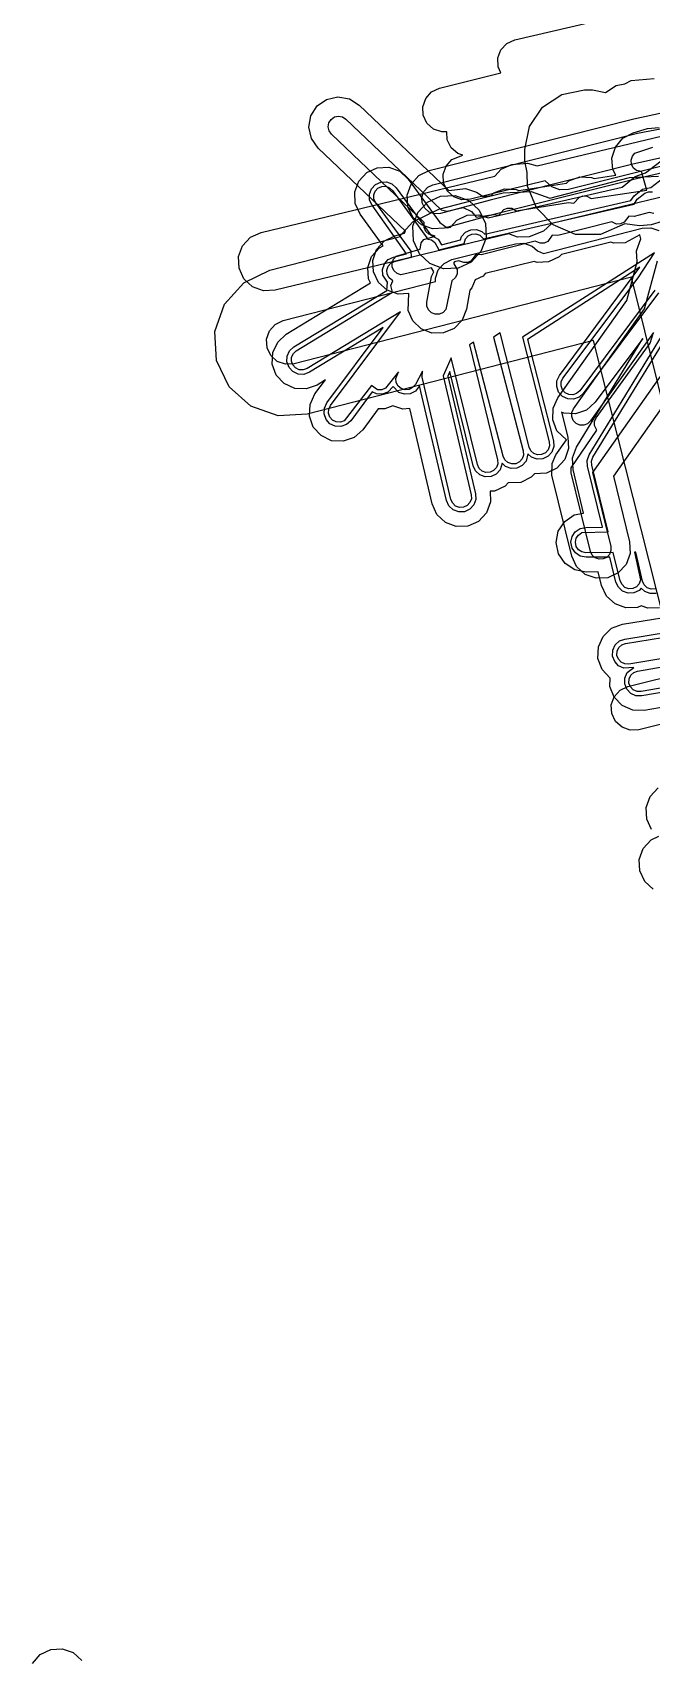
# Model space of a CAD drawing. Header units: metres. Extents: x 17722 to 17999, y 13535 to 15917.
# Drawn here: x 17809 to 17850.6, y 13929.2 to 14038.3 of the extents above; entities that cross this region are included whole.
import ezdxf

# ---------------------------------------------------------------- set-up
doc = ezdxf.new("R2010")
doc.units = ezdxf.units.M
doc.layers.add('AI_GREENING_EXCLUSIONS', color=1, linetype='Continuous')

msp = doc.modelspace()

# ---------------------------------------------------------------- linework, layer by layer
at = {"layer": 'AI_GREENING_EXCLUSIONS'}
for points in [[(17852.68, 14029.67), (17844.99, 14027.74), (17844.41, 14027.72), (17843.86, 14027.91), (17843.42, 14028.32), (17838.4, 14027.08), (17837.82, 14027.05), (17837.27, 14027.25), (17836.83, 14027.65), (17836.59, 14028.18), (17836.56, 14028.76), (17836.76, 14029.31), (17837.15, 14029.74), (17837.89, 14030.04), (17837.54, 14030.16), (17837.1, 14030.54), (17836.84, 14031.07), (17836.8, 14031.61), (17836.46, 14031.6), (17835.91, 14031.8), (17835.47, 14032.19), (17835.22, 14032.72), (17835.19, 14033.3), (17835.39, 14033.85), (17835.78, 14034.29), (17836.31, 14034.54), (17840.44, 14035.57), (17840.25, 14035.99), (17840.23, 14036.58), (17840.44, 14037.13), (17840.84, 14037.55), (17841.37, 14037.79), (17847.65, 14039.24)], [(17851.28, 14025.59), (17850.54, 14025.36), (17849.75, 14025.29), (17848.77, 14025.42), (17847.13, 14024.71), (17845.46, 14024.72), (17843.96, 14025.37), (17842.83, 14026.51), (17842.23, 14027.96), (17842.21, 14028.88), (17842.06, 14029.63), (17842.06, 14030.43), (17842.37, 14031.96), (17843.24, 14033.26), (17844.53, 14034.13), (17846.06, 14034.43), (17846.59, 14034.43), (17847.48, 14034.25), (17848.18, 14034.72), (17848.78, 14034.84), (17849.19, 14035.05), (17850.74, 14035.2)], [(17853.93, 14016.86), (17848, 14008.46), (17849.09, 14004.05), (17849.12, 14003.27), (17848.85, 14002.54), (17848.33, 14001.96), (17847.62, 14001.63), (17846.84, 14001.6), (17846.11, 14001.86), (17845.53, 14002.39), (17845.2, 14003.1), (17843.87, 14008.53), (17843.89, 14009.31), (17844.13, 14009.9), (17844.84, 14010.91), (17844.2, 14011.52), (17843.92, 14012.25), (17843.95, 14013.03), (17844.27, 14013.74), (17848.9, 14020.27), (17849.6, 14022.87), (17849.56, 14023.62), (17849.85, 14024.42), (17849.77, 14024.68), (17848.79, 14024.16), (17848.02, 14024.12), (17847.82, 14024.19), (17844.51, 14023.37), (17844.36, 14023.2), (17843.65, 14022.87), (17842.88, 14022.83), (17842.68, 14022.9), (17839.39, 14022.08), (17839.24, 14021.91), (17838.71, 14021.66), (17838.49, 14021.12), (17838.35, 14020.97), (17838.13, 14019.69), (17837.84, 14018.96), (17837.3, 14018.4), (17836.59, 14018.09), (17835.8, 14018.07), (17835.08, 14018.36), (17834.52, 14018.9), (17834.2, 14019.61), (17834.25, 14020.75), (17833.54, 14020.71), (17832.8, 14020.97), (17832.22, 14021.49), (17831.88, 14022.19), (17831.84, 14022.97), (17832.09, 14023.71), (17832.61, 14024.29), (17833.32, 14024.63), (17833.96, 14024.8), (17834.02, 14024.93), (17828.16, 14030.52), (17827.71, 14031.16), (17827.54, 14031.92), (17827.67, 14032.69), (17828.09, 14033.35), (17828.73, 14033.79), (17829.49, 14033.97), (17830.26, 14033.83), (17830.92, 14033.41), (17836.94, 14027.67), (17838.07, 14027.81), (17838.81, 14027.56), (17839.25, 14027.27), (17839.79, 14027.34), (17839.96, 14027.5), (17840.69, 14027.77), (17841.47, 14027.74), (17841.65, 14027.66), (17844.84, 14028.16), (17845.01, 14028.31), (17845.74, 14028.58), (17846.52, 14028.55), (17846.7, 14028.47), (17848.16, 14028.7), (17847.97, 14029.07), (17847.9, 14029.85), (17848.14, 14030.59), (17848.64, 14031.19), (17849.33, 14031.55), (17850.29, 14031.83), (17851.07, 14031.9)], [(17850.71, 14026.12), (17850.4, 14026.18), (17849.4, 14025.93), (17849.03, 14025.95), (17848.72, 14025.54), (17848.48, 14025.42), (17848.2, 14025.41), (17847.89, 14025.55), (17844.26, 14024.64), (17843.89, 14024.66), (17843.59, 14024.25), (17843.34, 14024.13), (17843.07, 14024.12), (17842.75, 14024.26), (17839.12, 14023.34), (17838.76, 14023.36), (17838.45, 14022.95), (17838.21, 14022.83), (17837.94, 14022.82), (17837.62, 14022.95), (17837.32, 14022.88), (17837.25, 14022.79), (17837.49, 14022.35), (17837.5, 14022.07), (17837.4, 14021.82), (17837.14, 14021.59), (17837.14, 14021.59), (17836.75, 14019.66), (17836.56, 14019.47), (17836.31, 14019.36), (17836.03, 14019.35), (17835.78, 14019.45), (17835.58, 14019.64), (17835.47, 14019.89), (17835.47, 14020.17), (17835.78, 14021.89), (17835.94, 14022.21), (17835.78, 14022.48), (17833.72, 14022), (17833.46, 14022.09), (17833.26, 14022.27), (17833.14, 14022.52), (17833.13, 14022.79), (17833.22, 14023.05), (17833.4, 14023.25), (17835.01, 14023.73), (17835.09, 14024.16), (17835.27, 14024.37), (17836.02, 14024.59), (17835.6, 14024.74), (17835.4, 14024.92), (17835.28, 14025.17), (17835.29, 14025.52), (17829.05, 14031.46), (17828.9, 14031.68), (17828.84, 14031.95), (17828.88, 14032.22), (17829.03, 14032.45), (17829.25, 14032.61), (17829.52, 14032.67), (17829.79, 14032.62), (17830.02, 14032.47), (17836.43, 14026.36), (17836.83, 14026.28), (17837.9, 14026.53), (17838.46, 14026.26), (17838.77, 14025.87), (17839.93, 14026.06), (17840.3, 14026.01), (17840.64, 14026.39), (17840.89, 14026.48), (17841.17, 14026.47), (17841.46, 14026.31), (17844.98, 14026.87), (17845.35, 14026.82), (17845.69, 14027.2), (17845.94, 14027.3), (17846.22, 14027.29), (17846.51, 14027.12), (17850.25, 14027.68), (17849.88, 14028.94), (17849.55, 14029.02), (17849.34, 14029.19), (17849.22, 14029.43), (17849.19, 14029.71), (17849.28, 14029.97), (17849.45, 14030.18), (17850.65, 14030.58)], [(17853.13, 14029.28), (17849.56, 14028.46), (17839.96, 14026.05), (17836.62, 14025.14), (17835.84, 14025.1), (17835.1, 14025.36), (17834.52, 14025.88), (17834.18, 14026.58), (17834.14, 14027.36), (17834.4, 14028.1), (17834.92, 14028.68), (17835.62, 14029.02), (17849.38, 14032.49), (17853.92, 14033.46)], [(17854.05, 14030.5), (17849.31, 14029.43), (17839.71, 14027.02), (17836.37, 14026.11), (17835.98, 14026.09), (17835.61, 14026.22), (17835.32, 14026.48), (17835.15, 14026.83), (17835.13, 14027.22), (17835.26, 14027.59), (17835.52, 14027.88), (17835.87, 14028.05), (17849.62, 14031.52), (17851.28, 14031.84)], [(17852.07, 14027.42), (17843.86, 14025.44), (17843.3, 14024.93), (17842.34, 14024.56), (17841.56, 14024.53), (17840.97, 14024.75), (17825.26, 14020.96), (17824.48, 14020.93), (17823.75, 14021.2), (17823.17, 14021.73), (17822.84, 14022.44), (17822.81, 14023.22), (17823.08, 14023.95), (17823.61, 14024.52), (17824.32, 14024.85), (17840.04, 14028.64), (17840.46, 14029.09), (17840.46, 14029.09), (17841.17, 14029.42), (17842.22, 14029.5), (17842.88, 14029.32), (17851.22, 14031.33)], [(17851.1, 13999.62), (17850.32, 13999.59), (17849.86, 13999.76), (17849.62, 13999.65), (17848.84, 13999.62), (17848.11, 13999.88), (17847.53, 14000.41), (17847.2, 14001.12), (17846.98, 14002.03), (17846.16, 14002.02), (17845.4, 14002.17), (17844.75, 14002.6), (17844.31, 14003.24), (17844.15, 14004.01), (17844.3, 14004.77), (17844.73, 14005.43), (17845.37, 14005.86), (17846, 14005.99), (17845.29, 14008.91), (17845.25, 14009.69), (17845.52, 14010.41), (17849.98, 14017.71), (17846.78, 14013.43), (17846.2, 14012.91), (17845.46, 14012.65), (17844.68, 14012.69), (17844.52, 14012.77), (17844.95, 14011.09), (17844.99, 14010.32), (17844.73, 14009.58), (17844.21, 14009), (17843.51, 14008.66), (17842.69, 14008.63), (17842.47, 14008.39), (17841.77, 14008.04), (17840.93, 14008.02), (17840.72, 14007.8), (17840.02, 14007.46), (17839.71, 14007.45), (17839.74, 14006.74), (17839.47, 14006.01), (17838.93, 14005.43), (17838.22, 14005.11), (17837.44, 14005.08), (17836.71, 14005.36), (17836.14, 14005.89), (17835.82, 14006.6), (17834.31, 14013.01), (17833.86, 14012.97), (17833.18, 14013.19), (17832.63, 14012.99), (17832.2, 14013), (17831.15, 14011.59), (17830.57, 14011.07), (17829.83, 14010.81), (17829.05, 14010.85), (17828.35, 14011.19), (17827.83, 14011.77), (17827.57, 14012.5), (17827.61, 14013.28), (17827.94, 14013.99), (17828.65, 14014.93), (17828.09, 14014.59), (17827.36, 14014.33), (17826.58, 14014.36), (17825.87, 14014.69), (17825.34, 14015.26), (17825.07, 14016), (17825.11, 14016.78), (17825.44, 14017.48), (17826.01, 14018.01), (17831.67, 14021.45), (17831.54, 14021.72), (17831.49, 14022.5), (17831.75, 14023.23), (17832.27, 14023.82), (17832.53, 14023.94), (17830.98, 14026.08), (17830.65, 14026.79), (17830.62, 14027.57), (17830.89, 14028.3), (17831.42, 14028.87), (17832.13, 14029.2), (17832.91, 14029.23), (17833.64, 14028.96), (17834.21, 14028.43), (17836.34, 14025.51), (17836.84, 14025.15), (17837.05, 14025.2), (17837.47, 14025.67), (17838.17, 14026), (17838.95, 14026.04), (17839.58, 14025.82), (17848.6, 14027.89), (17849.46, 14028.61), (17850.17, 14028.86), (17851.51, 14029.88)], [(17867.54, 13934.93), (17846.66, 14017.58), (17827.42, 14012.63), (17825.47, 14012.52), (17823.63, 14013.17), (17822.17, 14014.47), (17821.33, 14016.23), (17821.22, 14018.18), (17821.87, 14020.02), (17823.17, 14021.47), (17824.92, 14022.32), (17833.61, 14024.55), (17834.52, 14025.56), (17836.27, 14026.41), (17836.27, 14026.41), (17838.6, 14027.01), (17840.6, 14027.5), (17842.48, 14027.59), (17843.72, 14027.15), (17849.09, 14028.53), (17851.04, 14028.62)], [(17851.03, 14020.79), (17845.98, 14014.03), (17845.69, 14013.77), (17845.32, 14013.64), (17844.93, 14013.66), (17844.58, 14013.83), (17844.32, 14014.12), (17844.19, 14014.49), (17844.21, 14014.88), (17844.37, 14015.23), (17849.77, 14022.51), (17842.23, 14017.66), (17843.98, 14010.85), (17844, 14010.46), (17843.87, 14010.09), (17843.61, 14009.8), (17843.26, 14009.63), (17842.87, 14009.61), (17842.5, 14009.74), (17842.25, 14009.96), (17842.13, 14009.47), (17841.87, 14009.18), (17841.52, 14009.01), (17841.13, 14008.99), (17840.76, 14009.12), (17840.52, 14009.33), (17840.39, 14008.89), (17840.13, 14008.6), (17839.78, 14008.44), (17839.39, 14008.42), (17839.02, 14008.55), (17838.73, 14008.82), (17838.57, 14009.17), (17837.01, 14015.5), (17836.88, 14015.19), (17838.74, 14007.29), (17838.75, 14006.9), (17838.62, 14006.53), (17838.35, 14006.25), (17838, 14006.08), (17837.61, 14006.07), (17837.24, 14006.21), (17836.95, 14006.47), (17836.79, 14006.83), (17834.98, 14014.53), (17834.7, 14014.18), (17834.35, 14014), (17833.97, 14013.97), (17833.59, 14014.08), (17833.21, 14014.49), (17832.84, 14014.11), (17832.47, 14013.97), (17832.08, 14013.99), (17831.79, 14014.13), (17830.35, 14012.19), (17830.06, 14011.93), (17829.69, 14011.8), (17829.3, 14011.82), (17828.95, 14011.99), (17828.69, 14012.28), (17828.56, 14012.65), (17828.58, 14013.04), (17828.74, 14013.39), (17832.53, 14018.46), (17827.57, 14015.45), (17827.2, 14015.31), (17826.81, 14015.33), (17826.46, 14015.5), (17826.2, 14015.78), (17826.06, 14016.15), (17826.08, 14016.54), (17826.24, 14016.89), (17826.53, 14017.16), (17832.77, 14020.95), (17832.81, 14021.5), (17832.51, 14021.97), (17832.48, 14022.36), (17832.61, 14022.73), (17832.87, 14023.02), (17833.22, 14023.19), (17834.1, 14023.42), (17831.79, 14026.67), (17831.62, 14027.02), (17831.61, 14027.41), (17831.74, 14027.78), (17832.01, 14028.07), (17832.36, 14028.23), (17832.75, 14028.24), (17833.12, 14028.11), (17833.4, 14027.84), (17835.72, 14024.66), (17836.22, 14024.39), (17836.44, 14024.02), (17837.72, 14024.34), (17837.8, 14024.58), (17838.06, 14024.87), (17838.41, 14025.03), (17838.8, 14025.05), (17839.17, 14024.92), (17839.37, 14024.74), (17849.18, 14027), (17849.39, 14027.31), (17849.96, 14027.75), (17850.52, 14027.87), (17851.98, 14028.99)], [(17850.79, 14020.97), (17845.74, 14014.21), (17845.53, 14014.03), (17845.28, 14013.94), (17845, 14013.95), (17844.76, 14014.07), (17844.57, 14014.27), (17844.48, 14014.53), (17844.5, 14014.8), (17844.61, 14015.05), (17849.66, 14021.79), (17850.77, 14023.48), (17841.89, 14017.8), (17843.69, 14010.77), (17843.7, 14010.5), (17843.61, 14010.24), (17843.43, 14010.04), (17843.18, 14009.92), (17842.91, 14009.91), (17842.65, 14010), (17842.45, 14010.18), (17842.33, 14010.42), (17840.4, 14018.11), (17839.95, 14017.81), (17841.94, 14010.16), (17841.96, 14009.88), (17841.87, 14009.63), (17841.69, 14009.42), (17841.44, 14009.3), (17841.17, 14009.29), (17840.91, 14009.38), (17840.71, 14009.56), (17840.59, 14009.8), (17838.59, 14017.48), (17838.32, 14017.3), (17840.22, 14009.57), (17840.23, 14009.3), (17840.14, 14009.04), (17839.95, 14008.84), (17839.71, 14008.73), (17839.43, 14008.72), (17839.18, 14008.81), (17838.97, 14008.99), (17838.86, 14009.24), (17837.09, 14016.43), (17836.56, 14015.22), (17838.45, 14007.22), (17838.46, 14006.95), (17838.36, 14006.69), (17838.17, 14006.49), (17837.93, 14006.38), (17837.65, 14006.37), (17837.4, 14006.46), (17837.2, 14006.65), (17837.08, 14006.9), (17835.15, 14015.13), (17835.18, 14015.53), (17834.69, 14014.63), (17834.51, 14014.42), (17834.27, 14014.29), (17834, 14014.27), (17833.74, 14014.35), (17833.53, 14014.52), (17833.4, 14014.77), (17833.38, 14015.04), (17833.55, 14015.47), (17832.68, 14014.37), (17832.43, 14014.27), (17832.15, 14014.28), (17831.75, 14014.57), (17829.9, 14012.19), (17829.65, 14012.1), (17829.37, 14012.11), (17829.13, 14012.23), (17828.94, 14012.43), (17828.85, 14012.69), (17828.87, 14012.96), (17828.98, 14013.21), (17833.69, 14019.52), (17827.41, 14015.7), (17827.16, 14015.61), (17826.88, 14015.62), (17826.64, 14015.74), (17826.45, 14015.94), (17826.36, 14016.2), (17826.37, 14016.47), (17826.49, 14016.72), (17826.69, 14016.9), (17833.16, 14020.83), (17833.05, 14021.29), (17833.18, 14021.6), (17832.92, 14021.8), (17832.8, 14022.05), (17832.78, 14022.32), (17832.87, 14022.58), (17833.05, 14022.78), (17833.3, 14022.9), (17834.43, 14023.19), (17834.41, 14023.58), (17832.03, 14026.84), (17831.91, 14027.09), (17831.9, 14027.37), (17832, 14027.62), (17832.18, 14027.82), (17832.43, 14027.94), (17832.7, 14027.95), (17832.96, 14027.85), (17833.16, 14027.67), (17835.54, 14024.4), (17835.78, 14024.34), (17836, 14024.18), (17836.28, 14023.67), (17837.97, 14024.1), (17838.06, 14024.42), (17838.24, 14024.62), (17838.49, 14024.74), (17838.76, 14024.76), (17839.02, 14024.66), (17839.26, 14024.41), (17849.4, 14026.74), (17849.6, 14027.09), (17850.12, 14027.49), (17850.37, 14027.58), (17850.62, 14027.57)], [(17852.82, 14007.32), (17849.21, 14021.85), (17826.54, 14016.02), (17825.96, 14015.99), (17825.41, 14016.18), (17824.97, 14016.57), (17824.72, 14017.1), (17824.68, 14017.68), (17824.88, 14018.24), (17825.27, 14018.67), (17825.8, 14018.93), (17836.05, 14021.56), (17836.04, 14021.78), (17836.23, 14022.33), (17836.62, 14022.77), (17836.62, 14022.77), (17837.15, 14023.02), (17839.47, 14023.62), (17841.43, 14024.09), (17841.99, 14024.12), (17842.54, 14023.93), (17842.89, 14023.61), (17843.3, 14023.43), (17849.93, 14025.13), (17850.51, 14025.16), (17851.06, 14024.97)], [(17853.11, 14017.96), (17846.6, 14008.72), (17847.82, 14003.74), (17847.84, 14003.47), (17847.74, 14003.21), (17847.56, 14003.01), (17847.31, 14002.9), (17847.04, 14002.88), (17846.78, 14002.98), (17846.58, 14003.16), (17846.46, 14003.41), (17845.16, 14008.7), (17845.16, 14009.02), (17846.88, 14011.56), (17846.73, 14011.87), (17846.74, 14012.14), (17846.85, 14012.39), (17850.47, 14017.41), (17850.69, 14018.12), (17846.47, 14012.18), (17846.27, 14011.99), (17846.01, 14011.89), (17845.74, 14011.9), (17845.49, 14012.01), (17845.3, 14012.21), (17845.21, 14012.47), (17845.21, 14012.74), (17845.33, 14012.99), (17850.1, 14019.71), (17850.97, 14022.95)], [(17850.87, 14000.59), (17850.48, 14000.58), (17850.11, 14000.72), (17849.87, 14000.94), (17849.73, 14000.79), (17849.38, 14000.62), (17848.99, 14000.6), (17848.62, 14000.74), (17848.34, 14001), (17848.17, 14001.35), (17847.76, 14003.03), (17846.16, 14003.02), (17845.77, 14003.1), (17845.45, 14003.31), (17845.23, 14003.63), (17845.15, 14004.02), (17845.22, 14004.4), (17845.44, 14004.72), (17845.76, 14004.94), (17846.14, 14005.02), (17847.27, 14005.03), (17846.26, 14009.14), (17846.24, 14009.53), (17846.37, 14009.89), (17851.8, 14018.78)], [(17850.8, 14000.89), (17850.53, 14000.88), (17850.27, 14000.97), (17850.07, 14001.16), (17849.96, 14001.41), (17849.5, 14003.35), (17849.43, 14003.35), (17849.83, 14001.49), (17849.74, 14001.23), (17849.56, 14001.03), (17849.31, 14000.91), (17849.04, 14000.9), (17848.78, 14000.99), (17848.58, 14001.18), (17848.46, 14001.43), (17847.99, 14003.34), (17846.15, 14003.32), (17845.89, 14003.37), (17845.66, 14003.52), (17845.51, 14003.75), (17845.45, 14004.02), (17845.5, 14004.29), (17845.65, 14004.51), (17845.88, 14004.67), (17847.65, 14004.73), (17846.55, 14009.21), (17846.54, 14009.48), (17846.63, 14009.74), (17852.15, 14018.77)], [(17857.8, 13994.05), (17850.08, 13992.71), (17849.3, 13992.73), (17848.59, 13993.05), (17848.05, 13993.61), (17847.77, 13994.34), (17847.79, 13994.9), (17847.24, 13995.48), (17846.96, 13996.21), (17846.99, 13996.99), (17847.31, 13997.7), (17847.88, 13998.24), (17848.61, 13998.51), (17853.35, 13999.28)], [(17858.03, 13995.1), (17849.91, 13993.7), (17849.52, 13993.71), (17849.17, 13993.86), (17848.9, 13994.15), (17848.76, 13994.51), (17848.77, 13994.9), (17848.92, 13995.26), (17849.38, 13995.6), (17848.71, 13995.56), (17848.35, 13995.72), (17848.09, 13996.01), (17847.95, 13996.37), (17847.96, 13996.76), (17848.12, 13997.12), (17848.41, 13997.39), (17848.77, 13997.52), (17856.13, 13998.73)], [(17856.7, 13997.1), (17849.05, 13995.84), (17848.78, 13995.85), (17848.53, 13995.97), (17848.34, 13996.17), (17848.24, 13996.42), (17848.25, 13996.7), (17848.37, 13996.94), (17848.57, 13997.13), (17848.82, 13997.23), (17856.27, 13998.44)], [(17857.99, 13995.4), (17849.86, 13993.99), (17849.59, 13994), (17849.34, 13994.11), (17849.15, 13994.31), (17849.05, 13994.56), (17849.06, 13994.84), (17849.17, 13995.09), (17849.37, 13995.27), (17849.62, 13995.37), (17857.44, 13996.73)], [(17856.83, 13993.22), (17849.72, 13991.42), (17849.13, 13991.39), (17848.58, 13991.59), (17848.15, 13991.98), (17847.89, 13992.51), (17847.86, 13993.09), (17848.06, 13993.64), (17848.45, 13994.08), (17848.98, 13994.33), (17856.9, 13996.29)], [(17850.57, 13984.71), (17850.24, 13985.42), (17850.21, 13986.2), (17850.47, 13986.93), (17851, 13987.51)], [(17850.68, 13980.7), (17850.11, 13981.23), (17849.78, 13981.93), (17849.74, 13982.71), (17850.01, 13983.45), (17850.53, 13984.02), (17851.06, 13984.27)], [(17808.96, 13928.67), (17809.47, 13929.26), (17810.18, 13929.6), (17810.95, 13929.64), (17811.69, 13929.39), (17812.28, 13928.87)]]:
    msp.add_lwpolyline(points, dxfattribs=at)
msp.add_lwpolyline([(17838.99, 14026.34), (17839.4, 14025.46), (17839.44, 14024.48), (17839.1, 14023.56), (17838.45, 14022.86), (17837.57, 14022.45), (17836.58, 14022.41), (17835.67, 14022.75), (17834.97, 14023.4), (17834.56, 14024.28), (17834.52, 14025.27), (17834.86, 14026.18), (17835.51, 14026.88), (17836.39, 14027.29), (17837.37, 14027.33), (17838.29, 14026.99), (17838.99, 14026.34)], close=True, dxfattribs=at)

doc.saveas('drawing.dxf')
